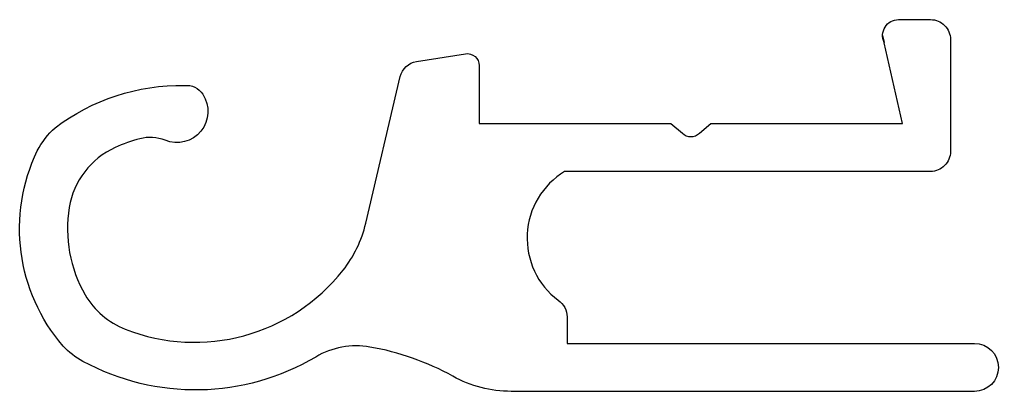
# Model space of a CAD drawing. Extents: x 170.2 to 194.7, y 234.5 to 243.8.
import ezdxf

# ---------------------------------------------------------------- set-up
doc = ezdxf.new("R2010")
doc.units = 0
doc.layers.add('ANA', color=220, linetype='CONTINUOUS')

msp = doc.modelspace()

# ---------------------------------------------------------------- linework, layer by layer
at = {"layer": 'ANA'}
msp.add_lwpolyline([(177.59, 235.383, -0.263995), (171.763, 235.274, -0.079118), (171.264, 235.658, -0.297984), (170.62, 240.539, -0.092164), (171.069, 241.116, -0.167955), (174.305, 242.177, -0.274211), (174.764, 241.954, -0.735844), (173.821, 240.803, 0.16261), (173.189, 240.842, 0.040978), (172.57, 240.622, 0.251337), (171.419, 239.121, 0.173409), (171.82, 236.937, 0.169856), (172.823, 236.077, 0.329654), (178.275, 237.552, 0.110065), (178.843, 238.727), (179.707, 242.396, -0.304667), (180.115, 242.775), (181.337, 242.968, -0.460861), (181.684, 242.671), (181.684, 241.223), (186.484, 241.223), (186.772, 240.983, 0.414214), (187.196, 240.983), (187.484, 241.223), (192.284, 241.223), (191.784, 243.423), (191.823, 243.25, -0.552078), (192.184, 243.823), (192.984, 243.823, -0.414214), (193.484, 243.323), (193.484, 240.523, -0.414214), (192.984, 240.023), (183.821, 240.023, 0.531154), (183.662, 236.802, -0.250492), (183.884, 236.386), (183.884, 235.723), (194.084, 235.723, -1), (194.084, 234.523), (182.484, 234.523, -0.127674), (181.025, 234.901, 0.084703), (178.948, 235.633, 0.178048)], format="xyb", close=True, dxfattribs=at)

doc.saveas('drawing.dxf')
